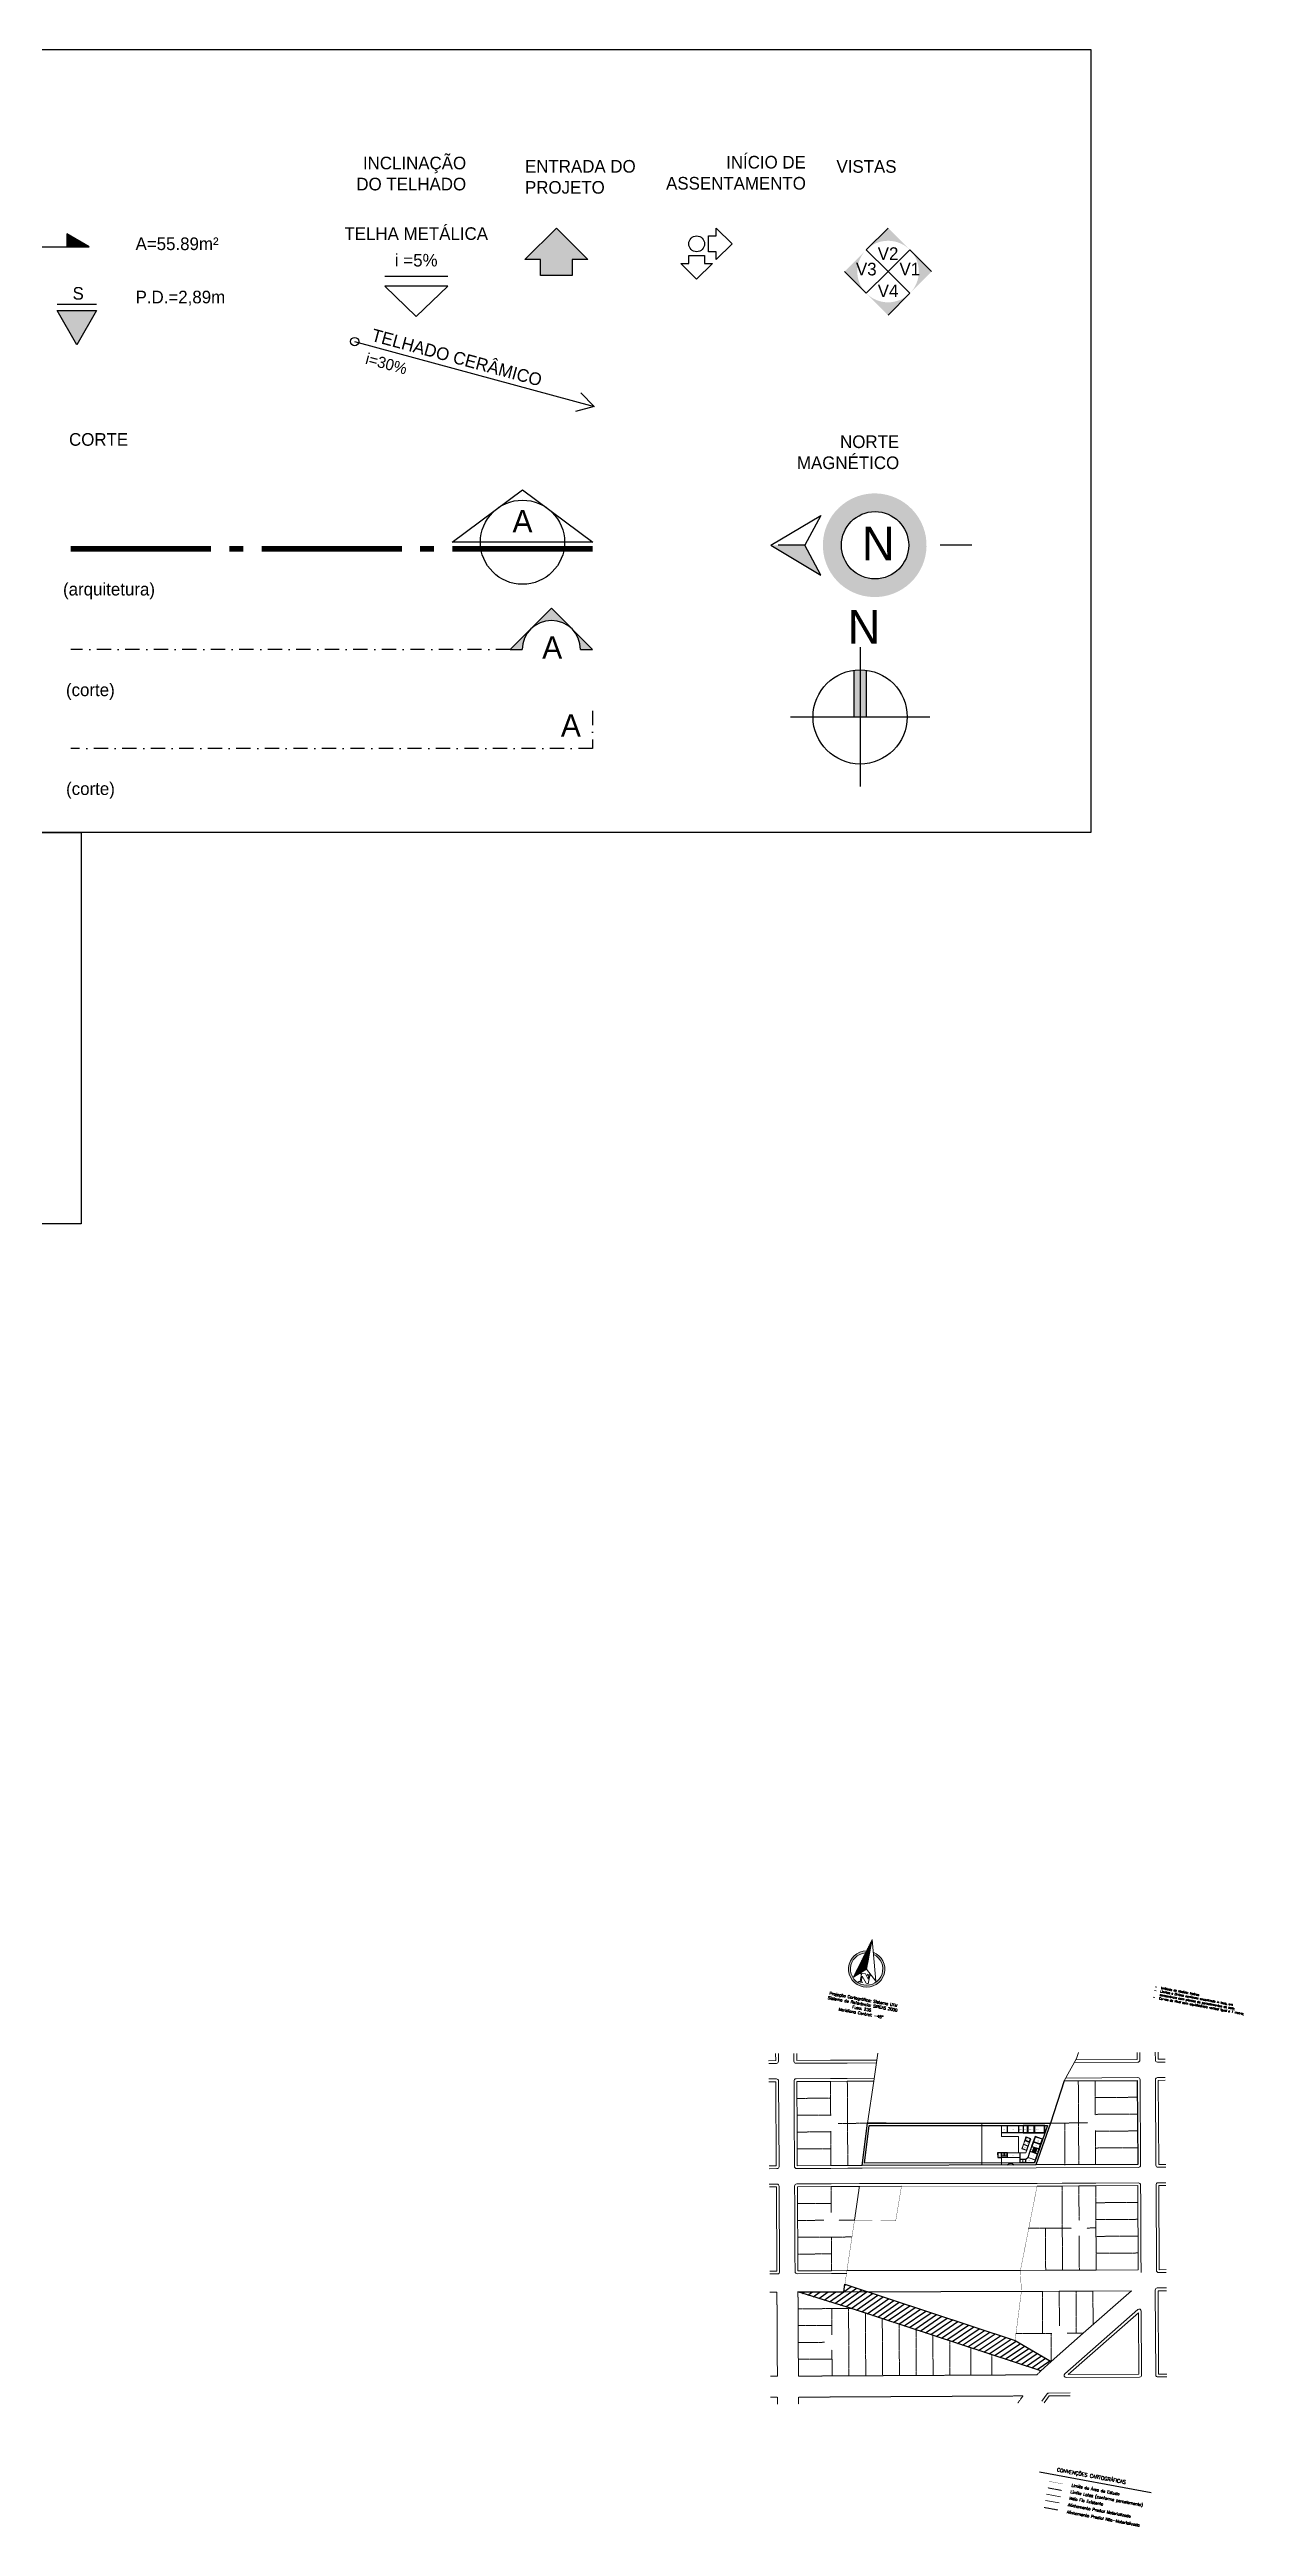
# Model space of a CAD drawing. Header units: centimetres. Extents: x 0 to 1302389, y -144212 to 85618.
# Drawn here: x 110037 to 195153, y -92721 to 83856 of the extents above; entities that cross this region are included whole.
import ezdxf
from ezdxf.enums import TextEntityAlignment as Align

# ---------------------------------------------------------------- set-up
doc = ezdxf.new("R2010")
doc.units = ezdxf.units.CM
doc.header["$LTSCALE"] = 4
for name, pattern in [('DASHDOT', [25.4, 12.7, -6.35, 0, -6.35]), ('DASHED', [19.05, 12.7, -6.35]), ('TRACEJADO', [2, 1, -1])]:
    doc.linetypes.add(name, pattern=pattern)
for name, color, linetype in [('0.6', 6, 'Continuous'), ('04', 254, 'Continuous'), ('B-CORTE', 4, 'DASHDOT'), ('B-SIMBOLOS', 2, 'Continuous'), ('CONTORNO TERRENO', 3, 'Continuous'), ('ESQUADRIAS', 2, 'Continuous'), ('LIMITE-L', 7, 'Continuous')]:
    doc.layers.add(name, color=color, linetype=linetype)
for name, color, linetype, lineweight in [('C-TEXTO-01', 2, 'Continuous', 20), ('C-TEXTO-03', 2, 'Continuous', 20), ('FOLHA', 7, 'Continuous', 9), ('K-ALINHAMENTO', 10, 'Continuous', 9), ('P-MEIOFIO', 171, 'Continuous', 9), ('P-URB', 2, 'Continuous', 9)]:
    doc.layers.add(name, color=color, linetype=linetype, lineweight=lineweight)
doc.styles.add('Esc.125', font='ERASLGHT.TTF', dxfattribs={"height": 22.5})
doc.styles.add('ROMANS', font='romans.shx')
doc.styles.add('RSA', font='arial.ttf')
doc.styles.add('S0', font='ERASDEMI.TTF')
doc.styles.add('S2', font='romans.shx', dxfattribs={"height": 0.2})
doc.styles.add('Símbolos', font='ERASLGHT.TTF')

# ---------------------------------------------------------------- blocks, each defined once
blk = doc.blocks.new('*U48')
blk.add_line((-1779.84, 292.55), (-1792.34, 292.55))
blk.add_lwpolyline([(-1786.09, 279.72), (-1792.34, 290.55), (-1779.84, 290.55)], close=True)
at = {"layer": 'C-TEXTO-01', "style": 'Símbolos'}
blk.add_text('S', height=4, dxfattribs=at).set_placement((-1787.45, 294.03))
blk = doc.blocks.new('SENTIDO INCL')
for p, q in [((0, 0), (295, 0)), ((295, 0), (275.1, 11.5)), ((295, 0), (275.1, -11.5))]:
    blk.add_line(p, q)
blk.add_circle((0, 0), 5)
at = {"color": 7, "style": 'RSA'}
for tag, p in [('SENTIDO', (17.9, 6)), ('INCLINAÇÃO', (18.3, -22.1))]:
    blk.add_attdef(tag, p, '', height=15, dxfattribs=at)
blk = doc.blocks.new('*U41')
for p, q in [((0.187, -0.125), (0.187, 0.125)), ((0.187, 0.125), (0.312, 0.125)), ((0.312, 0.25), (0.562, 0)), ((0.312, 0.125), (0.312, 0.25)), ((0.562, 0), (0.312, -0.25)), ((0, -0.562), (-0.25, -0.313)), ((-0.25, -0.313), (-0.125, -0.313)), ((-0.125, -0.313), (-0.125, -0.187)), ((-0.125, -0.187), (0.125, -0.187)), ((0.25, -0.313), (0, -0.562)), ((0.125, -0.187), (0.125, -0.313)), ((0.125, -0.313), (0.25, -0.313)), ((0.312, -0.125), (0.187, -0.125)), ((0.312, -0.25), (0.312, -0.125))]:
    blk.add_line(p, q)
blk.add_circle((0, 0), 0.125)
blk = doc.blocks.new('*U40')
blk.add_lwpolyline([(40.25, 5.28), (46.53, 0.6), (33.97, 0.6)], close=True)
at = {"ltscale": 0.7, "const_width": 0.5}
for points in [[(12.5, 0), (0, 0)], [(15.37, 0), (14.12, 0)], [(29.5, 0), (17, 0)], [(32.37, 0), (31.12, 0)], [(46.5, 0), (34, 0)]]:
    blk.add_lwpolyline(points, dxfattribs=at)
blk.add_circle((40.25, 0.6), 3.75)
at = {"style": 'S0'}
blk.add_attdef('LETRA_CORTE', text='', height=2, dxfattribs=at).set_placement((40.25, 2.48), align=Align.MIDDLE_CENTER)
blk = doc.blocks.new('*U42')
blk.add_hatch(color=256).paths.add_polyline_path([(0.485, 0.485), (0.97, 0), (0.485, -0.485, 0.414214)])
for p, q in [((0.485, 0.485), (0, 0)), ((0, 0), (0.485, -0.485)), ((0.97, 0), (0.485, 0.485))]:
    blk.add_line(p, q)
at = {"layer": 'B-SIMBOLOS', "style": 'S2'}
blk.add_attdef('V1-V2-V3-V4', text='', height=0.2, dxfattribs=at).set_placement((0.485, -0.086), align=Align.CENTER)
blk = doc.blocks.new('*U29')
blk.add_hatch(color=256).paths.add_polyline_path([(0.485, -0.485), (0, -0.97), (-0.485, -0.485, 0.414214)])
for p, q in [((0, 0), (-0.485, -0.485)), ((0.485, -0.485), (0, 0)), ((0, -0.97), (0.485, -0.485))]:
    blk.add_line(p, q)
at = {"layer": 'B-SIMBOLOS', "style": 'S2'}
blk.add_attdef('V1-V2-V3-V4', text='', height=0.2, dxfattribs=at).set_placement((0, -0.571), align=Align.CENTER)
blk = doc.blocks.new('*U30')
blk.add_hatch(color=256).paths.add_polyline_path([(-0.485, -0.485), (-0.97, 0), (-0.485, 0.485, 0.414214)])
for p, q in [((0, 0), (-0.485, 0.485)), ((-0.485, -0.485), (0, 0)), ((-0.97, 0), (-0.485, -0.485))]:
    blk.add_line(p, q)
at = {"layer": 'B-SIMBOLOS', "style": 'S2'}
blk.add_attdef('V1-V2-V3-V4', text='', height=0.2, dxfattribs=at).set_placement((-0.485, -0.086), align=Align.CENTER)
blk = doc.blocks.new('*U31')
blk.add_hatch(color=256).paths.add_polyline_path([(-0.485, 0.485), (0, 0.97), (0.485, 0.485, 0.414214)])
for p, q in [((0, 0.97), (-0.485, 0.485)), ((-0.485, 0.485), (0, 0)), ((0, 0), (0.485, 0.485))]:
    blk.add_line(p, q)
at = {"layer": 'B-SIMBOLOS', "style": 'S2'}
blk.add_attdef('V1-V2-V3-V4', text='', height=0.2, dxfattribs=at).set_placement((0, 0.399), align=Align.CENTER)
blk = doc.blocks.new('*U33')
blk.add_line((-0.45, 0.573), (0.45, 0.573))
blk.add_lwpolyline([(0, 0), (0.45, 0.433), (-0.45, 0.433)], close=True)
at = {"style": 'S2'}
for tag, p in [('COBERTURA', (0, 1.092)), ('INCLINAÇÃO', (0, 0.713))]:
    blk.add_attdef(tag, text='', height=0.2, dxfattribs=at).set_placement(p, align=Align.CENTER)
blk = doc.blocks.new('A$C114277C9')
h = blk.add_hatch(color=256)
h.dxf.hatch_style = 1
h.paths.add_polyline_path([(852, 148), (852, 0), (1109, 0)])
for p, q in [((0, 0), (1109, 0)), ((1109, 0), (852, 148)), ((852, 148), (852, 0))]:
    blk.add_line(p, q)
blk = doc.blocks.new('*U28')
for p, q in [((-0.5, 0.25), (0, 0.75)), ((0, 0.75), (0.5, 0.25)), ((-0.25, 0.25), (-0.5, 0.25)), ((-0.25, 0), (-0.25, 0.25)), ((0.25, 0), (-0.25, 0)), ((0.5, 0.25), (0.25, 0.25)), ((0.25, 0.25), (0.25, 0))]:
    blk.add_line(p, q)
blk = doc.blocks.new('A$C7EF14637')
at = {"layer": 'B-SIMBOLOS'}
h = blk.add_hatch(color=251, dxfattribs=at)
h.dxf.hatch_style = 1
h.set_gradient(color1=(90, 98, 114), color2=(235, 235, 235), tint=0.01, name='INVCYLINDER')
h.paths.add_polyline_path([(48.32, -14.64, 1), (25.76, 14.63, 1)])
h.paths.add_polyline_path([(27.68, 12.14, -1), (46.4, -12.15, -1)], flags=16)
h.paths.add_polyline_path([(29.67, 9.56, -1), (44.42, -9.58, -1)], flags=0)
h.paths.add_polyline_path([(35.01, -8.05), (33.9, -6.62), (37.87, 5.17), (29.68, -1.14), (28.69, 0.14), (39.1, 8.16), (40.16, 6.77), (36.19, -5.04), (44.39, 1.29), (45.41, -0.04)], flags=0)
h = blk.add_hatch(color=251, dxfattribs=at)
h.dxf.hatch_style = 1
h.set_gradient(color1=(90, 98, 114), color2=(235, 235, 235), tint=0.01, name='INVCYLINDER')
h.paths.add_polyline_path([(46.4, -12.15, 1), (27.68, 12.14, 1)])
h.paths.add_polyline_path([(29.67, 9.56, -1), (44.42, -9.58, -1)], flags=16)
h.paths.add_polyline_path([(35.01, -8.05), (33.9, -6.62), (37.87, 5.17), (29.68, -1.14), (28.69, 0.14), (39.1, 8.16), (40.16, 6.77), (36.19, -5.04), (44.39, 1.29), (45.41, -0.04)], flags=0)
blk.add_hatch(color=256, dxfattribs=at).paths.add_polyline_path([(0, 0), (17.83, -10.63), (12.08, 0)])
for p, q in [((0, 0), (17.83, 10.63)), ((17.83, 10.63), (12.08, 0)), ((0, 0), (17.83, -10.63)), ((12.08, 0), (2.63, 0)), ((17.83, -10.63), (12.08, 0)), ((71.68, 0), (60.42, 0))]:
    blk.add_line(p, q, dxfattribs=at)
blk.add_circle((37.16, -0.02), 11.99, dxfattribs=at)
at = {"layer": 'C-TEXTO-03', "insert": (32.52, 6.64), "char_height": 12, "width": 11.9206, "attachment_point": 1, "style": 'Símbolos'}
blk.add_mtext('N', dxfattribs=at)
blk = doc.blocks.new('A$C6AB97AFF')
at = {"layer": 'B-SIMBOLOS'}
h = blk.add_hatch(color=252, dxfattribs=at)
h.set_gradient(color1=(132, 132, 132), one_color=1, tint=1, name='INVCURVED')
h.paths.add_polyline_path([(2.19, 16.65, 0.032761), (0, 16.79), (0, 0), (2.19, 0)])
h.paths.add_polyline_path([(0, 16.79, 0.032761), (-2.19, 16.65), (-2.19, 0), (0, 0)])
for p, q in [((0, 24.86), (0, -24.86)), ((-2.19, 16.65), (-2.19, 0)), ((2.19, 16.65), (2.19, 0)), ((-24.86, 0), (24.86, 0))]:
    blk.add_line(p, q, dxfattribs=at)
blk.add_circle((0, 0), 16.79, dxfattribs=at)
at = {"layer": 'C-TEXTO-03', "insert": (-4.41, 38.08), "char_height": 12, "width": 11.9206, "attachment_point": 1, "style": 'Símbolos'}
blk.add_mtext('N', dxfattribs=at)
blk = doc.blocks.new('A$C4B335074')
at = {"layer": 'B-CORTE', "linetype": 'Continuous'}
h = blk.add_hatch(color=256, dxfattribs=at)
h.paths.add_polyline_path([(14.71, 14.71), (7.35, 7.35, -0.414214), (22.06, 7.35)])
h.paths.add_polyline_path([(22.06, 7.35, -0.198912), (25.11, 0), (29.42, 0)])
h.paths.add_polyline_path([(7.35, 7.35), (0, 0), (4.31, 0, -0.198912)])
for p, q in [((14.71, 14.71), (0, 0)), ((29.42, 0), (14.71, 14.71)), ((0, 0), (4.31, 0)), ((25.11, 0), (29.42, 0))]:
    blk.add_line(p, q, dxfattribs=at)
at = {"layer": 'B-CORTE', "linetype": 'Continuous', "ltscale": 0.4}
blk.add_arc((14.71, 0), 10.4, 0, 180, dxfattribs=at)
blk = doc.blocks.new('NORTE-3D')
at = {"linetype": 'ByBlock', "lineweight": -2}
h = blk.add_hatch(dxfattribs=at)
h.set_pattern_fill('ANSI31', color=0, scale=0.001605, style=0)
h.set_pattern_definition([(45, (-0.01104249, -0.01839006), (-0.0001418945, 0.0001418945), [])])
h.paths.add_polyline_path([(0, 0), (-0.00324, -0.01153), (0, -0.0086)])
blk.add_hatch(color=0, dxfattribs=at).paths.add_polyline_path([(0.00099, -0.00351), (0.00116, -0.00414, -7.796187), (-0.00116, -0.00414), (-0.00099, -0.00351, 10.408897)])
at = {"color": 0, "linetype": 'ByBlock', "lineweight": -2}
blk.add_line((0, -0.0086), (0, 0), dxfattribs=at)
for points in [[(-0.00324, -0.01153), (0, 0), (0.00324, -0.01153), (0, -0.0086)], [(-0.0001, -0.01004), (-0.00156, -0.01004), (-0.00156, -0.01028), (-0.00114, -0.01028), (-0.00114, -0.01246), (-0.00156, -0.01246), (-0.00156, -0.01264), (-0.00052, -0.01264), (-0.00052, -0.01246), (-0.00086, -0.01246), (-0.00086, -0.0108), (0.00058, -0.01264), (0.00121, -0.01264), (0.00121, -0.01028), (0.00156, -0.01028), (0.00156, -0.01004), (0.00051, -0.01004), (0.00051, -0.01028), (0.00094, -0.01028), (0.00094, -0.01136)]]:
    blk.add_lwpolyline(points, close=True, dxfattribs=at)
for radius, start, end in [(0.00518, 100.97532, 79.02468), (0.00461, 104.61859, 75.38141)]:
    blk.add_arc((0, -0.0086), radius, start, end, dxfattribs=at)

msp = doc.modelspace()

# ---------------------------------------------------------------- hatches: boundary and pattern name
at = {"layer": 'B-SIMBOLOS'}
h = msp.add_hatch(color=256, dxfattribs=at)
h.dxf.hatch_style = 1
h.paths.add_polyline_path([(143918.86, 68882.627), (145043.86, 68882.627), (145043.86, 67757.627), (147293.86, 67757.627), (147293.86, 68882.627), (148418.86, 68882.627), (146168.86, 71132.627)])
h = msp.add_hatch(color=256, dxfattribs=at)
h.dxf.hatch_style = 1
h.paths.add_polyline_path([(111985.164, 62805.392), (113391.414, 65241.089), (110578.914, 65241.089)])
at = {"layer": 'LIMITE-L', "transparency": 33554534}
h = msp.add_hatch(dxfattribs=at)
h.set_pattern_fill('ANSI31', color=3, scale=100, angle=-10.46440521, style=0)
h.set_pattern_definition([(34.53559479, (-191016196.34, -754679836.07), (-179.99650085, 261.54829321), [])])
h.paths.add_polyline_path([(181447.085, -80959.09), (178872.838, -79468.718), (166740.056, -75452.934), (166658.433, -75997.173), (163393.459, -76004.022), (167199.946, -77183.284), (180706.718, -81626.289)])

# ---------------------------------------------------------------- linework, layer by layer
at = {"color": 1}
msp.add_line((180605.873, -88817.39), (188571.589, -90288.63), dxfattribs=at)
for points in [[(182379.223, -60953.71), (187579.146, -60925.356), (187611.862, -66925.267), (180364.556, -66945.079)], [(182379.223, -60953.71), (181386.748, -63979.366)]]:
    msp.add_lwpolyline(points, dxfattribs=at)
at = {"layer": '0.6', "lineweight": 9}
for p, q in [((176504.783, -66955.631, 77300), (176496.647, -63979.483, 163494.377)), ((177892.69, -64659.366, 159153.502), (177892.69, -64909.366, 159153.502)), ((177892.69, -64909.366, 159153.502), (179105.708, -64909.366, 92622.657)), ((179105.708, -66078.011, 92622.657), (179105.708, -64909.366, 92622.657)), ((179577.613, -65197.98), (179626.863, -65215.059)), ((178309.399, -66425.47, 92622.657), (177844.403, -66425.47, 92622.657)), ((178309.399, -66410.47, 92622.657), (177844.455, -66410.47, 92622.657)), ((177910.847, -66955.631, 77300), (177909.398, -66425.47, 92654.377)), ((179210.394, -66798.234), (179209.386, -66423.051, 92622.657)), ((179209.396, -66078.011, 92622.657), (179642.878, -66078.011, 92622.657)), ((179209.396, -66093.011, 92622.657), (179637.676, -66093.011, 92622.657)), ((179224.369, -66423.011, 92622.657), (179224.683, -66538.194)), ((179634.682, -66537.073), (179778.804, -66418.554)), ((179634.735, -66556.45), (179795.415, -66424.315)), ((180050.616, -65634.753), (179932.664, -65974.882)), ((179932.664, -65974.882), (180471.2, -66161.639)), ((179951.75, -65965.625), (180059.873, -65653.84)), ((179951.75, -65965.625), (180461.943, -66142.553)), ((180050.616, -65634.753), (180589.152, -65821.511)), ((180059.873, -65653.84), (180570.065, -65830.768)), ((180145.894, -65863.603), (180093.47, -66014.771)), ((180174.238, -65873.432), (180121.814, -66024.601)), ((180145.894, -65863.603), (180201.593, -65702.987)), ((180145.894, -65863.603), (180514.366, -65991.384)), ((180145.894, -65863.603), (180514.366, -65991.384)), ((180149.17, -65854.155), (180517.642, -65981.936)), ((180202.582, -65883.262), (180150.158, -66034.43)), ((180177.514, -65863.984), (180229.937, -65712.816)), ((180230.926, -65893.091), (180178.502, -66044.259)), ((180205.858, -65873.814), (180258.281, -65722.646)), ((180259.27, -65902.92), (180206.846, -66054.089)), ((180234.202, -65883.643), (180286.625, -65732.475)), ((180287.614, -65912.75), (180235.191, -66063.918)), ((180262.546, -65893.472), (180314.969, -65742.304)), ((180315.958, -65922.579), (180263.535, -66073.747)), ((180290.89, -65903.302), (180343.313, -65752.134)), ((180344.302, -65932.408), (180291.879, -66083.577)), ((180319.234, -65913.131), (180371.657, -65761.963)), ((180372.646, -65942.238), (180320.223, -66093.406)), ((180347.578, -65922.96), (180400.001, -65771.792)), ((180375.922, -65932.79), (180428.345, -65781.622)), ((180461.943, -66142.553), (180570.065, -65830.768)), ((180589.152, -65821.511), (180471.2, -66161.639))]:
    msp.add_line(p, q, dxfattribs=at)
for points, elevation in [([(177892.69, -64129.366), (177892.69, -64659.366), (178322.69, -64659.366), (178322.69, -64129.366)], 159153.502), ([(177907.69, -64144.366), (177907.69, -64644.366), (178307.69, -64644.366), (178307.69, -64144.366)], 159153.502), ([(178307.69, -64659.366), (179137.69, -64659.366), (179137.69, -64129.366), (178307.69, -64129.366)], 159153.502), ([(178322.69, -64644.366), (179122.69, -64644.366), (179122.69, -64144.366), (178322.69, -64144.366)], 159153.502), ([(179452.69, -64659.366), (179452.69, -64129.366), (179122.69, -64129.366), (179122.69, -64659.366)], 159153.502), ([(179437.69, -64644.366), (179437.69, -64144.366), (179137.69, -64144.366), (179137.69, -64644.366)], 159153.502), ([(178324.399, -66410.47), (179209.369, -66408.011), (179209.369, -66093.011), (178324.399, -66095.47)], 92622.657)]:
    msp.add_lwpolyline(points, close=True, dxfattribs=dict(at, elevation=elevation))
for points in [[(179804.51, -65611.925), (179912.633, -65300.141), (179567.781, -65180.551), (179459.658, -65492.335)], [(179795.253, -65592.839), (179893.546, -65309.398), (179577.038, -65199.637), (179478.745, -65483.078)], [(179225.353, -66783.193), (179415.352, -66782.673), (179414.724, -66552.674), (179224.724, -66553.194)], [(179701.302, -65909.538), (179809.425, -65597.753), (179464.573, -65478.163), (179356.45, -65789.947)], [(179692.045, -65890.451), (179790.338, -65607.011), (179473.83, -65497.25), (179375.537, -65780.69)], [(179415.393, -66797.673), (179635.393, -66797.072), (179634.682, -66537.073), (179414.683, -66537.674)], [(179430.352, -66782.632), (179620.352, -66782.113), (179619.723, -66552.114), (179429.724, -66552.633)], [(180317.34, -66605.312), (180471.2, -66161.639), (179932.664, -65974.882), (179778.804, -66418.554)], [(180308.083, -66586.225), (180452.113, -66170.897), (179941.921, -65993.969), (179797.89, -66409.297)]]:
    msp.add_lwpolyline(points, close=True, dxfattribs=at)
at = {"layer": '0.6', "lineweight": 9, "elevation": 92622.657}
msp.add_lwpolyline([(178309.399, -66425.47), (178309.399, -66425.47), (179224.369, -66423.011), (179224.369, -66078.011), (178309.399, -66080.47), (178309.399, -66410.47)], dxfattribs=at)
at = {"layer": '0.6', "lineweight": 9}
for points in [[(179210.394, -66798.234), (179430.393, -66797.632), (179429.683, -66537.633), (179209.683, -66538.235)], [(179627.002, -66078.011), (179809.691, -65551.204)], [(180303.168, -66600.397), (180240.74, -66780.417), (179635.352, -66782.072)], [(180317.34, -66605.312), (180251.424, -66795.388), (179635.393, -66797.072)], [(179637.676, -66093.011), (179823.863, -65556.119)]]:
    msp.add_lwpolyline(points, dxfattribs=at)
msp.add_arc((178561.38, -67194.503, 14.717), 347.093, 44.05088605, 136.20414475, dxfattribs=at)
at = {"layer": '04'}
msp.add_line((169688.911, -63979.366), (168342.49, -63979.366), dxfattribs=at)
for points, elevation in [([(179782.072, -64659.366), (179782.072, -64129.366), (179437.69, -64129.366), (179437.69, -64659.366)], 159153.502), ([(179767.072, -64644.366), (179767.072, -64144.366), (179452.69, -64144.366), (179452.69, -64644.366)], 159153.502), ([(180247.072, -64129.366), (179767.072, -64129.366), (179767.072, -64659.366), (180247.072, -64659.366)], 159153.502), ([(180232.072, -64144.366), (179782.072, -64144.366), (179782.072, -64644.366), (180232.072, -64644.366)], 159153.502), ([(180703.369, -65491.591), (180834.453, -65113.679), (180295.659, -64927.108), (180164.575, -65305.019)], -6.855), ([(180694.104, -65472.508), (180815.37, -65122.945), (180304.925, -64946.19), (180183.658, -65295.754)], -6.855), ([(177630.286, -66423.963), (177910.285, -66423.197), (177909.312, -66078.2), (177629.314, -66078.965)], 92622.657), ([(177645.245, -66408.922), (177895.244, -66408.238), (177894.354, -66093.241), (177644.354, -66093.924)], 92622.657), ([(177894.406, -66078.119), (177893.614, -66308.118), (178108.611, -66309.293), (178109.402, -66079.294)], 92622.657), ([(177909.323, -66093.201), (177908.696, -66293.2), (178093.693, -66294.212), (178094.321, -66094.212)], 92622.657), ([(178094.403, -66079.212), (178093.145, -66309.209), (178323.142, -66310.466), (178324.399, -66080.47)], 92622.657), ([(178109.32, -66094.294), (178108.227, -66294.291), (178308.224, -66295.385), (178309.317, -66095.388)], 92622.657)]:
    msp.add_lwpolyline(points, close=True, dxfattribs=dict(at, elevation=elevation))
for points in [[(179989.63, -65078.113), (179644.777, -64958.522), (179562.866, -65194.723), (179907.718, -65314.313)], [(179970.543, -65087.37), (179654.035, -64977.609), (179581.953, -65185.465), (179898.461, -65295.226)], [(180232.072, -64129.366), (180232.072, -64659.366), (180986.147, -64659.957), (180986.147, -64129.957)], [(180247.075, -64144.363), (180247.068, -64644.363), (180971.143, -64644.96), (180971.15, -64144.96)]]:
    msp.add_lwpolyline(points, close=True, dxfattribs=at)
at = {"layer": '04', "extrusion": (0.009652, 0.017585, 0.999799), "elevation": 585.895}
for points in [[(-189981.051, -29183.889), (-189920.108, -29542.945), (-189357.963, -29447.532), (-189418.905, -29088.475)], [(-189963.752, -29196.167), (-189907.829, -29525.646), (-189375.261, -29435.253), (-189431.184, -29105.774)]]:
    msp.add_lwpolyline(points, close=True, dxfattribs=at)
at = {"layer": 'B-CORTE', "ltscale": 20}
msp.add_line((142871.468, 41078.227), (111554.596, 41078.227), dxfattribs=at)
msp.add_lwpolyline([(148754.596, 36706.681), (148754.596, 34031.962), (111554.596, 34031.962)], dxfattribs=at)
at = {"layer": 'CONTORNO TERRENO'}
for points in [[(180358.271, -66945.096), (167959.317, -66978.992), (168342.49, -63979.366), (181386.748, -63979.366)], [(180251.424, -66795.388), (168129.757, -66828.525), (168474.548, -64129.366), (181175.966, -64129.366)]]:
    msp.add_lwpolyline(points, close=True, dxfattribs=at)
at = {"layer": 'DEFPOINTS', "color": 9}
for points in [[(40300.736, 83855.823), (184280.613, 83855.823), (184280.613, 28044.403), (40300.736, 28044.403)], [(40300.736, 28044.403), (112290.675, 28044.403), (112290.675, 138.692), (40300.736, 138.692)]]:
    msp.add_lwpolyline(points, close=True, dxfattribs=at)
at = {"layer": 'K-ALINHAMENTO'}
for points in [[(161303.521, -59515.172), (161803.514, -59512.446), (161800.787, -59012.453)], [(163300.765, -59004.274), (163303.491, -59504.267), (165703.456, -59491.181), (166903.438, -59484.638), (169023.406, -59473.078)], [(168342.49, -63979.366), (168811.589, -60974.255), (169023.406, -59473.078), (169085.679, -58972.731)], [(182379.223, -60953.71), (183245.833, -59365.861), (183385.278, -58932.998)], [(183202.216, -59449.2), (187570.967, -59425.379), (187568.241, -58925.386)], [(189068.219, -58917.207), (189070.945, -59417.2), (189570.937, -59414.473)], [(161344.416, -67015.061), (161844.408, -67012.334), (161811.693, -61012.424), (161311.7, -61015.15)], [(168811.589, -60974.255), (166911.617, -60984.615), (165711.635, -60991.158), (163311.67, -61004.245), (163318.213, -62204.227), (163324.757, -63404.209), (163331.3, -64604.191), (163337.843, -65804.173), (163344.386, -67004.156), (165744.35, -66991.069), (166944.332, -66984.526), (167959.317, -66978.992)], [(189611.832, -66914.362), (189111.839, -66917.088), (189079.124, -60917.177), (189579.116, -60914.451)], [(161385.31, -74514.949), (161885.303, -74512.223), (161852.587, -68512.312), (161352.595, -68515.038)], [(170772.455, -68463.675), (167772.499, -68480.033), (165752.529, -68491.047), (163352.565, -68504.133), (163359.108, -69704.115), (163365.651, -70904.098), (163372.194, -72104.08), (163378.737, -73304.062), (163385.28, -74504.044), (165785.245, -74490.958), (166885.228, -74484.96)], [(179252.881, -74470.957), (181052.854, -74461.143), (182252.837, -74454.6), (183452.819, -74448.057), (184652.801, -74441.513), (187652.756, -74425.156), (187646.213, -73225.173), (187639.67, -72025.191), (187633.127, -70825.209), (187626.584, -69625.227), (187620.041, -68425.245), (184620.085, -68441.603), (183420.103, -68448.146), (182220.121, -68454.689), (180438.454, -68464.505)], [(189652.727, -74414.25), (189152.734, -74416.977), (189120.018, -68417.066), (189620.011, -68414.34)], [(181447.085, -80959.09), (183736.145, -78946.579), (187169.736, -75927.812), (184419.777, -75942.806), (183219.795, -75949.349), (182019.813, -75955.893), (180819.831, -75962.436), (179319.853, -75970.615)], [(189660.905, -75914.228), (189060.914, -75917.5), (189096.616, -81863.96), (189693.33, -81860.706)], [(182801.593, -83398.307), (181301.615, -83406.486), (180933.514, -83908.5)], [(181039.933, -90865.928), (182023.355, -91047.562)]]:
    msp.add_lwpolyline(points, dxfattribs=at)
at = {"layer": 'K-ALINHAMENTO', "linetype": 'DASHED', "ltscale": 0.5}
for points in [[(179252.918, -74470.77), (166885.228, -74484.96)], [(161393.489, -76014.927), (161893.482, -76012.201), (161926.197, -82012.111), (161426.205, -82014.838)], [(163393.459, -76004.022), (163400.002, -77204.004), (163406.546, -78403.986), (163413.089, -79603.968), (163419.632, -80803.95), (163426.175, -82003.933), (165826.139, -81990.846), (167026.121, -81984.303), (168226.104, -81977.76), (169426.086, -81971.217), (170626.068, -81964.674), (171826.05, -81958.131), (173026.032, -81951.588), (174226.014, -81945.044), (175725.992, -81936.866), (177225.97, -81928.687), (180425.922, -81911.238), (180706.718, -81626.289)], [(179319.853, -75970.615), (166658.433, -75997.173)], [(161434.384, -83514.815), (161934.376, -83512.089), (161937.102, -84012.082)], [(179066.015, -83918.683), (179434.116, -83416.669), (169434.265, -83471.195), (168234.283, -83477.738), (167034.3, -83484.281), (165834.318, -83490.824), (163434.354, -83503.91), (163437.08, -84003.903)]]:
    msp.add_lwpolyline(points, dxfattribs=at)
at = {"layer": 'K-ALINHAMENTO'}
msp.add_lwpolyline([(182649.64, -81899.113), (187669.445, -77485.768), (187693.359, -81871.611)], close=True, dxfattribs=at)
at = {"layer": 'K-ALINHAMENTO', "linetype": 'DASHED', "ltscale": 0.5, "elevation": 393572.657}
msp.add_lwpolyline([(180947.24, -91367.793), (181930.662, -91549.428)], dxfattribs=at)
at = {"layer": 'LIMITE-L', "const_width": 20}
msp.add_lwpolyline([(167421.174, -70911.409), (170361.977, -70929.746), (170772.455, -68463.675), (180438.454, -68464.505), (179252.881, -74470.957), (179319.853, -75970.615), (178872.838, -79468.718), (166740.056, -75452.934)], close=True, dxfattribs=at)
at = {"layer": 'LIMITE-L', "color": 3}
msp.add_lwpolyline([(178872.838, -79468.718), (181447.085, -80959.09), (180706.718, -81626.289), (167199.946, -77183.284), (163393.459, -76004.022), (166658.433, -75997.173), (166740.056, -75452.934)], close=True, dxfattribs=at)
at = {"layer": 'LIMITE-L', "const_width": 20, "elevation": 393572.657}
msp.add_lwpolyline([(181291.168, -89505.669), (182274.59, -89687.304)], dxfattribs=at)
at = {"layer": 'P-MEIOFIO'}
for points in [[(161304.612, -59715.169), (161854.603, -59712.17, 0.4142135624), (162003.783, -59561.355), (162000.784, -59011.363)], [(163100.768, -59005.365), (163103.767, -59555.357, 0.4142135624), (163254.583, -59704.537), (165704.546, -59691.178), (166904.528, -59684.635), (169024.497, -59673.075)], [(183090.86, -59649.81), (187622.057, -59625.103, 0.4142135623), (187771.237, -59474.287), (187768.238, -58924.295)], [(188868.222, -58918.298), (188871.22, -59468.289, 0.4142135623), (189022.036, -59617.469), (189572.028, -59614.47)], [(161345.506, -67215.058), (161895.498, -67212.059, 0.4142135623), (162044.678, -67061.243), (162011.417, -60961.334, 0.4142135624), (161860.601, -60812.154), (161310.609, -60815.153)], [(168810.498, -60774.258), (166910.526, -60784.618), (165710.544, -60791.161), (163260.58, -60804.52, 0.4142135624), (163111.401, -60955.336), (163118.216, -62205.317), (163124.76, -63405.3), (163131.303, -64605.282), (163137.846, -65805.264), (163144.662, -67055.245, 0.4142135624), (163295.477, -67204.425), (165745.441, -67191.066), (166945.423, -67184.523), (167960.408, -67178.989), (180365.103, -67145.078), (187662.544, -67125.129, 0.4150101378), (187812.132, -66974.312), (187778.87, -60874.266, 0.4142135624), (187628.055, -60725.087), (182488.706, -60753.11)], [(189612.923, -67114.359), (189062.931, -67117.358, -0.4142135623), (188912.115, -66968.178), (188878.854, -60868.269, -0.4142135624), (189028.034, -60717.453), (189578.026, -60714.454)], [(161386.401, -74714.946), (161936.393, -74711.947, 0.4142135623), (162085.572, -74561.132), (162052.312, -68461.222, 0.4142135624), (161901.496, -68312.042), (161351.504, -68315.041)], [(187853.844, -74624.062), (187846.21, -73224.083), (187839.667, -72024.101), (187833.124, -70824.119), (187826.581, -69624.136), (187819.765, -68374.155, 0.4142135624), (187668.949, -68224.975), (184618.995, -68241.606), (183419.013, -68248.149), (182219.025, -68254.692), (180437.353, -68264.508), (170771.364, -68263.678), (167771.409, -68280.036), (165751.439, -68291.05), (163301.475, -68304.409, 0.4142135624), (163152.295, -68455.224), (163159.111, -69705.206), (163165.654, -70905.188), (163172.197, -72105.17), (163178.74, -73305.152), (163185.556, -74555.134, 0.4142135624), (163336.372, -74704.314), (165786.335, -74690.955), (166886.319, -74684.957)], [(189653.817, -74614.247), (189103.825, -74617.246, -0.4142135624), (188953.01, -74468.066), (188919.749, -68368.157, -0.4142135623), (189068.929, -68217.341), (189618.92, -68214.343)], [(189659.815, -75714.231), (189009.797, -75717.775, 0.4143749803), (188860.618, -75868.674), (188896.919, -81915.132, 0.4140521629), (189047.734, -82064.229), (189694.42, -82060.703)], [(182800.502, -83198.31), (181275.357, -83206.626, 0.2374817022), (181155.21, -83267.926), (180772.226, -83790.236)]]:
    msp.add_lwpolyline(points, format="xyb", dxfattribs=at)
msp.add_lwpolyline([(182417.173, -81837.189), (187619.803, -77263.106, -0.6432776687), (187868.843, -77374.941), (187893.629, -81920.52, -0.4142135623), (187744.449, -82071.336), (182517.033, -82099.839, -0.6936659556)], format="xyb", close=True, dxfattribs=at)
msp.add_lwpolyline([(181122.689, -90417.862), (182106.111, -90599.497)], dxfattribs=at)
at = {"layer": 'P-URB', "linetype": 'TRACEJADO', "ltscale": 2, "transparency": 33554559}
msp.add_line((167421.174, -70911.409), (167772.499, -68480.033), dxfattribs=at)
at = {"layer": 'P-URB', "linetype": 'TRACEJADO', "ltscale": 2, "transparency": 33554687}
for points in [[(165725.047, -63450.914), (165711.635, -60991.158)], [(166944.332, -66984.526), (166911.617, -60984.615)], [(183411.924, -66948.168), (183379.209, -60948.257)], [(184592.603, -63401.469), (184579.191, -60941.714)], [(163318.213, -62204.227), (165718.178, -62191.141)], [(163324.757, -63404.209), (165724.721, -63391.123)], [(187585.689, -62125.338), (184585.734, -62141.696)], [(187592.232, -63325.321), (184592.277, -63341.678)], [(163331.3, -64604.191), (165731.264, -64591.105)], [(165744.35, -66991.069), (165730.938, -64531.314)], [(166268.193, -63988.168), (166927.975, -63984.571), (168342.49, -63979.366)], [(183395.566, -63948.213), (181386.748, -63979.366)], [(182413.689, -63953.566), (182430.047, -66953.522)], [(183395.566, -63948.213), (184055.348, -63944.615)], [(184611.906, -66941.625), (184598.494, -64481.87)], [(187598.775, -64525.303), (184598.82, -64541.661)], [(163337.843, -65804.173), (165737.807, -65791.087)], [(187605.319, -65725.285), (184605.363, -65741.643)], [(165762.67, -70350.811), (165752.529, -68491.047)], [(182252.837, -74454.6), (182220.121, -68454.689)], [(183433.515, -70907.901), (183420.103, -68448.146)], [(184652.801, -74441.513), (184620.085, -68441.603)], [(163359.108, -69704.115), (165759.072, -69691.029)], [(187626.584, -69625.227), (184626.628, -69641.585)], [(163365.651, -70904.098), (165225.415, -70893.957)], [(163372.194, -72104.08), (167232.137, -72083.033)], [(165772.159, -72090.993), (165785.245, -74490.958)], [(166305.816, -70888.066), (167425.591, -70881.96)], [(182896.261, -71451.047), (179836.514, -71467.73)], [(181052.854, -74461.143), (181036.497, -71461.187)], [(183452.819, -74448.057), (183439.406, -71988.301)], [(184636.443, -71441.558), (183976.661, -71445.156)], [(187633.127, -70825.209), (184633.171, -70841.567)], [(187639.67, -72025.191), (184639.715, -72041.549)], [(163378.737, -73304.062), (165778.702, -73290.976)], [(187646.213, -73225.173), (184646.258, -73241.531)], [(163400.002, -77204.004), (165799.967, -77190.918), (167199.946, -77183.284)], [(165810.108, -79050.682), (165799.967, -77190.918)], [(167026.121, -81984.303), (166999.949, -77184.375)], [(168226.104, -81977.76), (168201.758, -77512.826)], [(180819.831, -75962.436), (180836.189, -78962.391)], [(182019.813, -75955.893), (182033.225, -78415.648)], [(183219.795, -75949.349), (183236.153, -78949.305)], [(184419.777, -75942.806), (184432.863, -78342.771)], [(163406.546, -78403.986), (165806.51, -78390.9)], [(169426.086, -81971.217), (169403.932, -77908.277)], [(170626.068, -81964.674), (170606.106, -78303.728)], [(171826.05, -81958.131), (171808.28, -78699.179)], [(173026.032, -81951.588), (173010.454, -79094.63)], [(181436.18, -78959.12), (178936.217, -78972.751)], [(181495.97, -78958.794), (181436.18, -78959.12)], [(181436.18, -78959.12), (181447.085, -80959.09)], [(183736.145, -78946.579), (182576.371, -78952.902)], [(163413.089, -79603.968), (165272.853, -79593.828)], [(163419.632, -80803.95), (165819.596, -80790.864)], [(165826.139, -81990.846), (165815.999, -80131.082)], [(174226.014, -81945.044), (174212.628, -79490.081)], [(175725.992, -81936.866), (175715.346, -79984.395)], [(177225.97, -81928.687), (177218.064, -80478.708)], [(181205.445, -89969.797), (182188.867, -90151.431)]]:
    msp.add_lwpolyline(points, dxfattribs=at)

# ---------------------------------------------------------------- block references
at = {"layer": 'B-CORTE', "xscale": 200, "yscale": 200, "zscale": 200}
msp.add_blockref('A$C4B335074', (142871.468, 41078.227), dxfattribs=at)
at = {"layer": 'B-SIMBOLOS'}
for name, p, xscale, yscale, zscale in [('A$C114277C9', (105937.925, 69793.552), 6.25, 6.25, 6.25), ('*U28', (146168.86, 67757.627), 4500, 4500, 4500), ('*U41', (156167.931, 70007.627), 4500, 4500, 4500), ('*U48', (513856.464, -132.046), 225, 225, 225)]:
    msp.add_blockref(name, p, dxfattribs=dict(at, xscale=xscale, yscale=yscale, zscale=zscale))
ref = msp.add_blockref('*U33', (136178.778, 64823.979), dxfattribs=dict(at, xscale=5000, yscale=5000, zscale=5000))
ref.add_attrib('COBERTURA', 'TELHA METÁLICA', dxfattribs={"layer": 'C-TEXTO-01', "height": 900, "style": 'Símbolos'}).set_placement((136178.778, 70284.764), align=Align.CENTER)
ref.add_attrib('INCLINAÇÃO', 'i =5%', dxfattribs={"layer": 'C-TEXTO-01', "height": 900, "style": 'Símbolos'}).set_placement((136178.778, 68389.186), align=Align.CENTER)
ref = msp.add_blockref('*U31', (169815.706, 68029.05), dxfattribs=dict(at, xscale=3200, yscale=3200, zscale=3200))
ref.add_attrib('V1-V2-V3-V4', 'V2', dxfattribs={"layer": 'C-TEXTO-01', "height": 900, "style": 'Símbolos'}).set_placement((169815.706, 69306.966), align=Align.MIDDLE_CENTER)
ref = msp.add_blockref('*U30', (169815.706, 68029.05), dxfattribs=dict(at, xscale=3200, yscale=3200, zscale=3200))
ref.add_attrib('V1-V2-V3-V4', 'V3', dxfattribs={"layer": 'C-TEXTO-01', "height": 900, "style": 'Símbolos'}).set_placement((168263.917, 67755.178), align=Align.CENTER)
ref = msp.add_blockref('*U42', (169815.706, 68029.05), dxfattribs=dict(at, xscale=3200, yscale=3200, zscale=3200))
ref.add_attrib('V1-V2-V3-V4', 'V1', dxfattribs={"layer": 'C-TEXTO-01', "height": 900, "style": 'Símbolos'}).set_placement((171367.494, 67755.178), align=Align.CENTER)
ref = msp.add_blockref('*U29', (169815.706, 68029.05), dxfattribs=dict(at, xscale=3200, yscale=3200, zscale=3200))
ref.add_attrib('V1-V2-V3-V4', 'V4', dxfattribs={"layer": 'C-TEXTO-01', "height": 900, "style": 'Símbolos'}).set_placement((169815.706, 66203.39), align=Align.CENTER)
ref = msp.add_blockref('SENTIDO INCL', (131789.579, 63035.305), dxfattribs=dict(at, xscale=59.99999999804226, yscale=59.99999999804226, zscale=59.99999999804226, rotation=344.8662196923002))
ref.add_attrib('INCLINAÇÃO', 'i=30%', (132500.42, 61469.037), dxfattribs={"layer": 'C-TEXTO-01', "height": 800, "rotation": 344.86621969, "style": 'Símbolos'})
ref.add_attrib('SENTIDO', 'TELHADO CERÂMICO', (132918.706, 63100.52), dxfattribs={"layer": 'C-TEXTO-01', "height": 900, "rotation": 344.86621969, "style": 'Símbolos'})
ref = msp.add_blockref('*U40', (111554.596, 48253.242), dxfattribs=dict(at, xscale=800, yscale=800, zscale=800))
ref.add_attrib('LETRA_CORTE', 'A', dxfattribs={"layer": 'C-TEXTO-01', "lineweight": -2, "height": 1600, "style": 'Símbolos'}).set_placement((143754.596, 50233.242), align=Align.MIDDLE_CENTER)
at = {"layer": 'C-TEXTO-03', "xscale": 200, "yscale": 200, "zscale": 200}
for name, p in [('A$C7EF14637', (161455.574, 48518.515)), ('A$C6AB97AFF', (167824.099, 36279.771))]:
    msp.add_blockref(name, p, dxfattribs=at)
at = {"layer": 'FOLHA', "color": 1, "xscale": 250000, "yscale": 250000, "zscale": 250000, "rotation": 349.5355947871927}
msp.add_blockref('NORTE-3D', (168677.783, -50867.999), dxfattribs=at)

# ---------------------------------------------------------------- texts
at = {"color": 2, "insert": (188703.809, -54142.414, 77500), "char_height": 150, "width": 7108.695, "attachment_point": 1, "rotation": 349.53559479, "style": 'ROMANS'}
msp.add_mtext('\\pxi-3,l4t4;-^IUnidade de Medida: Metros\\P-^ILimites e Divisas conforme encontrado in loco, em consonância com plantas de parcelamentos de solo;\\P-^ICurvas de Nível com equidistância vertical igual a 1 metro;', dxfattribs=at)
at = {"layer": 'C-TEXTO-01', "char_height": 900, "attachment_point": 7, "style": 'Esc.125'}
for s, insert in [('A=55.89m²', (116170.59, 69546.627)), ('P.D.=2,89m', (116170.59, 65595.957))]:
    msp.add_mtext(s, dxfattribs=dict(at, insert=insert))
at = {"layer": 'C-TEXTO-01', "char_height": 1600, "width": 2256.93129, "attachment_point": 1, "style": 'Esc.125'}
for insert in [(145158.966, 42031.818), (146489.366, 36469.29)]:
    msp.add_mtext('A', dxfattribs=dict(at, insert=insert))
at = {"layer": 'DEFPOINTS', "char_height": 900, "width": 9025.75697, "attachment_point": 3, "style": 'Esc.125'}
for s, insert in [('INCLINAÇÃO\\PDO TELHADO', (139736.336, 76216.009)), ('\\pxql;ENTRADA DO\\PPROJETO', (152959.142, 75981.207)), ('INÍCIO DE \\PASSENTAMENTO', (163955.556, 76274.811)), ('{\\fAvantGarde Bk BT|b0|i0|c0|p34;VISTAS}', (170417.591, 75969.618)), ('CORTE ', (115640.359, 56510.095)), ('NORTE MAGNÉTICO', (170607.839, 56347.784)), ('{\\fAvantGarde Bk BT|b0|i0|c0|p34;(arquitetura)}', (117555.151, 45835.811)), ('{\\fAvantGarde Bk BT|b0|i0|c0|p34;(corte)}', (114685.794, 38660.796)), ('{\\fAvantGarde Bk BT|b0|i0|c0|p34;(corte)}', (114694.679, 31614.531))]:
    msp.add_mtext(s, dxfattribs=dict(at, insert=insert))
at = {"layer": 'ESQUADRIAS', "char_height": 21, "attachment_point": 1, "style": 'Símbolos'}
for s, insert, width in [('ROUPARIA CENTRAL', (178005.726, -64396.484), 214.10709), ('LAVANDERIA', (178648.889, -64396.484), 214.10709), ('SEPARAÇÃO ROUPAS SUJAS', (179186.719, -64396.484), 214.10709), ('VESTIARIO/I.S\\PMASC.', (179528.562, -64396.484), 214.10709), ('D.M.L', (179725.092, -65126.368), 144.76088), ('VESTIARIO/I.S\\PFEM', (179895.983, -64396.484), 214.10709), ('DESCANSO FUNC. / COPA', (180373.864, -64396.484), 214.10709), ('SALA DE REUNIÕES', (180430.011, -65210.262), 144.76088), ('SALA ASSITENTE SOCIAL', (177716.524, -66240.562), 144.76088), ('I.S MASC.', (177950.113, -66185.95), 123.93879), ('I.S FEM', (178140.983, -66186.993), 114.82835), ('RECEPÇÃO', (178664.906, -66234.152), 228.69323), ('ELEVADORES', (179349.644, -66660.65), 144.76088), ('ALMX. EQUIPAMENTOS PCD', (179507.322, -65678.928), 144.76088), ('ALMX. ESCRITÓRIO', (179578.401, -65347.351), 144.76088), ('ARQUIVO', (179807.937, -66590.924), 144.76088), ('ESCADA DE EMERGENCIA', (180031.828, -65860.733), 188.86173), ('SECRETARIA', (180044.347, -66262.022), 144.76088), ('DIRETORIA', (180309.238, -65553.572), 144.76088)]:
    msp.add_mtext(s, dxfattribs=dict(at, insert=insert, width=width))
at = {"layer": 'FOLHA', "color": 2, "style": 'ROMANS'}
for s, height, p in [('CONVENÇÕES CARTOGRÁFICAS', 250.01368, (181840.697, -88788.308, 393572.657)), ('Limite da Área de Estudo', 200.01095, (182892.148, -89878.308, 393572.657)), ('Alinhamento Predial Não-Materializado', 200.01095, (182541.961, -91774.323, 393572.657)), ('Alinhamento Predial Materializado', 200.01095, (182634.654, -91272.458, 393572.657)), ('Meio Fio Existente', 200.01095, (182723.669, -90790.502, 393572.657)), ('Limite Lotes (conforme parcelamento)', 200.01095, (182806.426, -90342.436, 393572.657))]:
    msp.add_text(s, height=height, rotation=349.53559479, dxfattribs=at).set_placement(p)

# ---------------------------------------------------------------- next in the draw order: texts
at = {"layer": 'FOLHA', "color": 2, "lineweight": 13, "insert": (162915.978, -54091.945), "char_height": 200, "width": 10505.04911, "attachment_point": 1, "rotation": 349.53559479, "style": 'ROMANS', "bg_fill": 2}
msp.add_mtext('\\pxqc;Projeção Cartográfica: Sistema UTM\\PSistema de Referência: SIRGAS 2000\\PFuso: 23S\\PMeridiano Central: -45°', dxfattribs=at)

doc.saveas('drawing.dxf')
